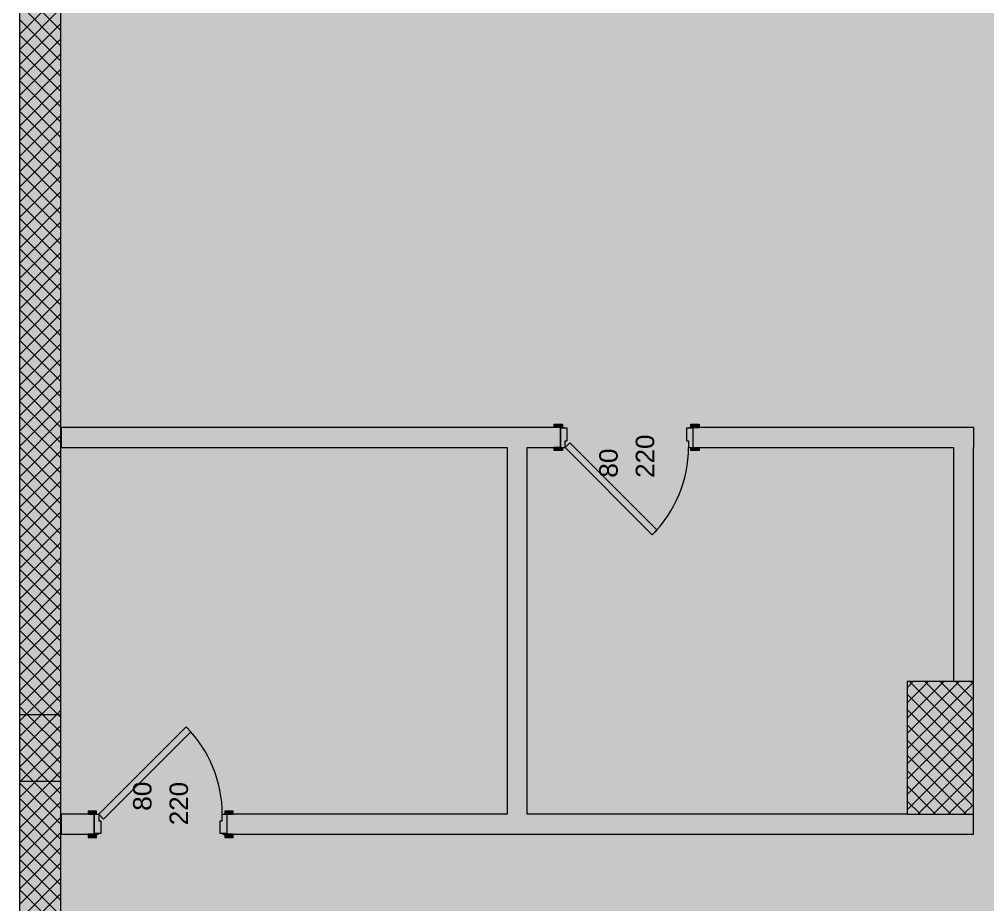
# Model space of a CAD drawing. Header units: metres. Extents: x 312 to 313.4, y 204 to 204.42.
# Drawn here: x 312.9091 to 312.9706, y 204.2333 to 204.2895 of the extents above; entities that cross this region are included whole.
import ezdxf

# ---------------------------------------------------------------- set-up
doc = ezdxf.new("R2010")
doc.units = ezdxf.units.M
for name, color, linetype, true_color in [('PDF_2D Drafting - General', 7, 'Continuous', 0x999999), ('PDF_A - Muret', 7, 'Continuous', 0xaaaaaa), ('PDF_A - Shtyllat', 7, 'Continuous', 0x999999), ('PDF_A - Shtyllat bodrum', 7, 'Continuous', 0x999999)]:
    doc.layers.add(name, color=color, linetype=linetype, true_color=true_color)
doc.styles.add('PDF Arial', font='arial.ttf')

# ---------------------------------------------------------------- blocks, each defined once
blk = doc.blocks.new('bodrumi')
at = {"layer": 'PDF_2D Drafting - General', "true_color": 0xffffff, "transparency": 33554559}
blk.add_hatch(color=7, dxfattribs=at).paths.add_polyline_path([(0.003156999376074054, 0.2495060882568509), (0.003156999376074054, -0.04369808637829919), (-0.318948307376445, -0.04369808637829919), (-0.318948307376445, 0.2145893349541552), (-0.3188001144409327, 0.2167478379991508), (-0.3183581086900631, 0.2188659472995482), (-0.3176308059692587, 0.2209036351521831), (-0.3166315021938999, 0.2228228547838), (-0.3153795006646192, 0.2245874542236379), (-0.3138974959479697, 0.226164252895785), (-0.3122145022074392, 0.2275236445109101), (-0.3103614930046774, 0.2286402430216583), (-0.3083724994235695, 0.2294930548773948), (-0.3062864941067005, 0.2300659527248854), (-0.3041414807637466, 0.2303481706407524)])
at = {"layer": 'PDF_A - Muret', "true_color": 0xffffff, "transparency": 33554559}
for points in [[(-0.2846274586995605, 0.148880253601078), (-0.2842064464992973, 0.148880253601078), (-0.2842064464992973, 0.1480912190755248), (-0.2843324616326299, 0.1480912190755248), (-0.2843324616326299, 0.1476702284071223), (-0.2846274586995605, 0.1476702284071223)], [(-0.276627440982395, 0.148880253601078), (-0.2762064395481048, 0.148880253601078), (-0.2762064395481048, 0.1476702284071223), (-0.2765004461500666, 0.1476702284071223), (-0.2765004461500666, 0.1480912190755248), (-0.276627440982395, 0.1480912190755248)], [(-0.3142005028618655, 0.1231962054782514), (-0.3142005028618655, 0.1244071780734828), (-0.3139064962599036, 0.1244071780734828), (-0.3139064962599036, 0.1239862089369126), (-0.3137795014275753, 0.1239862089369126), (-0.3137795014275753, 0.1231962054782514)], [(-0.306200495910673, 0.1231962054782514), (-0.306200495910673, 0.1239862089369126), (-0.3060744915432565, 0.1239862089369126), (-0.3060744915432565, 0.1244071780734828), (-0.3057794837104097, 0.1244071780734828), (-0.3057794837104097, 0.1231962054782514)]]:
    blk.add_hatch(color=7, dxfattribs=at).paths.add_polyline_path(points)
at = {"layer": 'PDF_2D Drafting - General', "color": 8, "lineweight": 9, "true_color": 0x7f7f7f}
blk.add_lwpolyline([(-0.318948307376445, 0.2145893349541552), (-0.318948307376445, -0.04369808637829919)], dxfattribs=at)
at = {"layer": 'PDF_A - Muret', "color": 8, "lineweight": 18, "true_color": 0x7f7f7f}
for points in [[(-0.318948307376445, 0.1773542692396575), (-0.318948307376445, 0.1307232008192329)], [(-0.3163165020412748, 0.1307232008192329), (-0.3163165020412748, 0.1773542692396575)], [(-0.2846274586995605, 0.1489332219441906), (-0.316306500498456, 0.1489332219441906)], [(-0.316306500498456, 0.1489332219441906), (-0.316306500498456, 0.1476702284071223)], [(-0.2846274586995605, 0.1489332219441906), (-0.2850164638095407, 0.1489332219441906)], [(-0.2846274586995605, 0.1489332219441906), (-0.2850164638095407, 0.1489332219441906)], [(-0.2846274586995605, 0.1489332219441906), (-0.2850164638095407, 0.1489332219441906)], [(-0.2846274586995605, 0.148880253601078), (-0.2846274586995605, 0.1489332219441906)], [(-0.2846274586995605, 0.148880253601078), (-0.2846274586995605, 0.1489332219441906)], [(-0.2846274586995605, 0.148880253601078), (-0.2846274586995605, 0.1489332219441906)], [(-0.2846274586995605, 0.1476702284071223), (-0.2846274586995605, 0.148880253601078)], [(-0.2846274586995605, 0.1476702284071223), (-0.2846274586995605, 0.148880253601078)], [(-0.2846274586995605, 0.1476702284071223), (-0.2846274586995605, 0.148880253601078)], [(-0.2762064395481048, 0.1489332219441906), (-0.2758164332071829, 0.1489332219441906)], [(-0.2762064395481048, 0.148880253601078), (-0.2762064395481048, 0.1489332219441906)], [(-0.2584214032490877, 0.1489332219441906), (-0.2762064395481048, 0.1489332219441906)], [(-0.2762064395481048, 0.148880253601078), (-0.2762064395481048, 0.1489332219441906)], [(-0.2762064395481048, 0.148880253601078), (-0.2762064395481048, 0.1489332219441906)], [(-0.2762064395481048, 0.1489332219441906), (-0.2758164332071829, 0.1489332219441906)], [(-0.2762064395481048, 0.1489332219441906), (-0.2758164332071829, 0.1489332219441906)], [(-0.2762064395481048, 0.1476702284071223), (-0.2762064395481048, 0.148880253601078)], [(-0.2762064395481048, 0.1476702284071223), (-0.2762064395481048, 0.148880253601078)], [(-0.2762064395481048, 0.1476702284071223), (-0.2762064395481048, 0.148880253601078)], [(-0.2584214032490877, 0.1489332219441906), (-0.2584214032490877, 0.1476702284071223)], [(-0.316306500498456, 0.1476702284071223), (-0.2879954594082506, 0.1476702284071223)], [(-0.2879954594082506, 0.1476702284071223), (-0.2879954594082506, 0.1244071780734828)], [(-0.2867324658711823, 0.1476702284071223), (-0.2846274586995605, 0.1476702284071223)], [(-0.2867324658711823, 0.1244071780734828), (-0.2867324658711823, 0.1476702284071223)], [(-0.2846274586995605, 0.1476702284071223), (-0.2850164638095407, 0.1476702284071223)], [(-0.2846274586995605, 0.1476702284071223), (-0.2850164638095407, 0.1476702284071223)], [(-0.2846274586995605, 0.1476702284071223), (-0.2850164638095407, 0.1476702284071223)], [(-0.2762064395481048, 0.1476702284071223), (-0.2758164332071829, 0.1476702284071223)], [(-0.2762064395481048, 0.1476702284071223), (-0.2596854195488731, 0.1476702284071223)], [(-0.2762064395481048, 0.1476702284071223), (-0.2758164332071829, 0.1476702284071223)], [(-0.2762064395481048, 0.1476702284071223), (-0.2758164332071829, 0.1476702284071223)], [(-0.2596854195488731, 0.1476702284071223), (-0.2596854195488731, 0.1328281972249385)], [(-0.2584214032490877, 0.1328281972249385), (-0.2584214032490877, 0.1476702284071223)], [(-0.318948307376445, 0.1265122175428814), (-0.318948307376445, 0.07735410698785472)], [(-0.3163165020412748, 0.07735410698785472), (-0.3163165020412748, 0.1265122175428814)], [(-0.3142005028618655, 0.1244071780734828), (-0.316306500498456, 0.1244071780734828)], [(-0.316306500498456, 0.1244071780734828), (-0.316306500498456, 0.1231441845364145)], [(-0.3142005028618655, 0.1244071780734828), (-0.3145904984368144, 0.1244071780734828)], [(-0.3142005028618655, 0.1244071780734828), (-0.3145904984368144, 0.1244071780734828)], [(-0.3142005028618655, 0.1244071780734828), (-0.3145904984368144, 0.1244071780734828)], [(-0.3142005028618655, 0.1244071780734828), (-0.3142005028618655, 0.1231962054782514)], [(-0.3142005028618655, 0.1244071780734828), (-0.3142005028618655, 0.1231962054782514)], [(-0.3142005028618655, 0.1244071780734828), (-0.3142005028618655, 0.1231962054782514)], [(-0.3057794837104097, 0.1244071780734828), (-0.3053904893663457, 0.1244071780734828)], [(-0.3057794837104097, 0.1244071780734828), (-0.3057794837104097, 0.1231962054782514)], [(-0.2879954594082506, 0.1244071780734828), (-0.3057794837104097, 0.1244071780734828)], [(-0.3057794837104097, 0.1244071780734828), (-0.3057794837104097, 0.1231962054782514)], [(-0.3057794837104097, 0.1244071780734828), (-0.3057794837104097, 0.1231962054782514)], [(-0.3057794837104097, 0.1244071780734828), (-0.3053904893663457, 0.1244071780734828)], [(-0.3057794837104097, 0.1244071780734828), (-0.3053904893663457, 0.1244071780734828)], [(-0.2626324295891891, 0.1244071780734828), (-0.2867324658711823, 0.1244071780734828)], [(-0.2584214032490877, 0.1231441845364145), (-0.2584214032490877, 0.1244071780734828)], [(-0.316306500498456, 0.1231441845364145), (-0.3142005028618655, 0.1231441845364145)], [(-0.3142005028618655, 0.1231441845364145), (-0.3145904984368144, 0.1231441845364145)], [(-0.3142005028618655, 0.1231441845364145), (-0.3145904984368144, 0.1231441845364145)], [(-0.3142005028618655, 0.1231441845364145), (-0.3145904984368144, 0.1231441845364145)], [(-0.3142005028618655, 0.1231962054782514), (-0.3142005028618655, 0.1231441845364145)], [(-0.3142005028618655, 0.1231962054782514), (-0.3142005028618655, 0.1231441845364145)], [(-0.3142005028618655, 0.1231962054782514), (-0.3142005028618655, 0.1231441845364145)], [(-0.3057794837104097, 0.1231962054782514), (-0.3057794837104097, 0.1231441845364145)], [(-0.3057794837104097, 0.1231962054782514), (-0.3057794837104097, 0.1231441845364145)], [(-0.3057794837104097, 0.1231962054782514), (-0.3057794837104097, 0.1231441845364145)], [(-0.3057794837104097, 0.1231441845364145), (-0.3053904893663457, 0.1231441845364145)], [(-0.3057794837104097, 0.1231441845364145), (-0.2584214032490877, 0.1231441845364145)], [(-0.3057794837104097, 0.1231441845364145), (-0.3053904893663457, 0.1231441845364145)], [(-0.3057794837104097, 0.1231441845364145), (-0.3053904893663457, 0.1231441845364145)]]:
    blk.add_lwpolyline(points, dxfattribs=at)
at = {"layer": 'PDF_A - Muret', "lineweight": 9}
for points in [[(-0.3163165020412748, 0.1740952519734833), (-0.318948307376445, 0.1767262713962339)], [(-0.318948307376445, 0.1738502626207321), (-0.3163165020412748, 0.1764822940402553)], [(-0.3163165020412748, 0.1731272662692618), (-0.318948307376445, 0.1757592761569526)], [(-0.318948307376445, 0.1728822769165106), (-0.3163165020412748, 0.1755142868042014)], [(-0.3163165020412748, 0.1721592805650687), (-0.318948307376445, 0.1747912473890665)], [(-0.318948307376445, 0.171915260145397), (-0.3163165020412748, 0.1745462795681476)], [(-0.3163165020412748, 0.1711922853258159), (-0.318948307376445, 0.173823261684845)], [(-0.318948307376445, 0.1709472529093432), (-0.3163165020412748, 0.1735792627970625)], [(-0.3163165020412748, 0.1702242565579013), (-0.318948307376445, 0.1728562664455922)], [(-0.318948307376445, 0.1699802792019511), (-0.3163165020412748, 0.172611277092841)], [(-0.3163165020412748, 0.1692572613186485), (-0.318948307376445, 0.1718882807413706)], [(-0.318948307376445, 0.1690122719658973), (-0.3163165020412748, 0.1716432483249264)], [(-0.3163165020412748, 0.1682892540825947), (-0.318948307376445, 0.1709212639702855)], [(-0.318948307376445, 0.1680442862616758), (-0.3163165020412748, 0.1706762530856736)], [(-0.3163165020412748, 0.1673212468465408), (-0.318948307376445, 0.1699532567342317)], [(-0.318948307376445, 0.1670772479587299), (-0.3163165020412748, 0.1697082673814805)], [(-0.3163165020412748, 0.1663542516072596), (-0.318948307376445, 0.1689852710300102)], [(-0.318948307376445, 0.1661092622545084), (-0.3163165020412748, 0.1687412721421993)], [(-0.3163165020412748, 0.1653862659030665), (-0.318948307376445, 0.1680182757907573)], [(-0.318948307376445, 0.1651412550184546), (-0.3163165020412748, 0.1677732649061454)], [(-0.3163165020412748, 0.1644182586670127), (-0.318948307376445, 0.1670502685547035)], [(-0.318948307376445, 0.1641742597792017), (-0.3163165020412748, 0.1668052361382593)], [(-0.3163165020412748, 0.1634512418958991), (-0.318948307376445, 0.1660822613186497)], [(-0.318948307376445, 0.1632062525431479), (-0.3163165020412748, 0.1658382624308388)], [(-0.3163165020412748, 0.1624832561916776), (-0.318948307376445, 0.1651152660793969)], [(-0.318948307376445, 0.1622392573038951), (-0.3163165020412748, 0.1648702551947849)], [(-0.3163165020412748, 0.1615162609524248), (-0.318948307376445, 0.1641472373114823)], [(-0.318948307376445, 0.1612712500678413), (-0.3163165020412748, 0.1639032384236714)], [(-0.3163165020412748, 0.1605482537163709), (-0.318948307376445, 0.1631802636040618)], [(-0.318948307376445, 0.160303242831759), (-0.3163165020412748, 0.1629352527194783)], [(-0.3163165020412748, 0.1595802464803171), (-0.318948307376445, 0.162212256368008)], [(-0.318948307376445, 0.1593362475925062), (-0.3163165020412748, 0.1619672670152568)], [(-0.3163165020412748, 0.1586132512410643), (-0.318948307376445, 0.1612442706638149)], [(-0.318948307376445, 0.1583682618883131), (-0.3163165020412748, 0.1610002502441432)], [(-0.3163165020412748, 0.1576452440050105), (-0.318948307376445, 0.1602772323608406)], [(-0.318948307376445, 0.1574002331203985), (-0.3163165020412748, 0.1600322645399501)], [(-0.3163165020412748, 0.1566782272338969), (-0.318948307376445, 0.1593092466566475)], [(-0.318948307376445, 0.1564332378811457), (-0.3163165020412748, 0.1590642573038963)], [(-0.3163165020412748, 0.1557102415296754), (-0.318948307376445, 0.1583412394205936)], [(-0.318948307376445, 0.1554652521769242), (-0.3163165020412748, 0.1580972405327827)], [(-0.3163165020412748, 0.1547422558254823), (-0.318948307376445, 0.1573742441813124)], [(-0.318948307376445, 0.1544982569376714), (-0.3163165020412748, 0.1571292332967289)], [(-0.3163165020412748, 0.1537752390543687), (-0.318948307376445, 0.1564062369452586)], [(-0.318948307376445, 0.1535302712334499), (-0.3163165020412748, 0.1561622380574761)], [(-0.3163165020412748, 0.1528072318183149), (-0.318948307376445, 0.1554392417060058)], [(-0.318948307376445, 0.1525622424655637), (-0.3163165020412748, 0.1551942523532546)], [(-0.3163165020412748, 0.1518392461140934), (-0.318948307376445, 0.1544712344699519)], [(-0.318948307376445, 0.1515952256944502), (-0.3163165020412748, 0.1542262451172007)], [(-0.3163165020412748, 0.1508722293430083), (-0.318948307376445, 0.1535032272338981)], [(-0.318948307376445, 0.1506272184583963), (-0.3163165020412748, 0.1532592498779479)], [(-0.3163165020412748, 0.1499042221069544), (-0.318948307376445, 0.1525362535264776)], [(-0.318948307376445, 0.1496602447509758), (-0.3163165020412748, 0.1522912426418941)], [(-0.3163165020412748, 0.1489372268676732), (-0.318948307376445, 0.1515682462904238)], [(-0.318948307376445, 0.148692237514922), (-0.3163165020412748, 0.1513232138739795)], [(-0.3163165020412748, 0.1479692411634801), (-0.318948307376445, 0.1506012079874779)], [(-0.318948307376445, 0.1477242302788682), (-0.3163165020412748, 0.1503562186347267)], [(-0.3163165020412748, 0.1470012123955655), (-0.318948307376445, 0.1496332222832564)], [(-0.318948307376445, 0.146757213507783), (-0.3163165020412748, 0.1493882329305052)], [(-0.3163165020412748, 0.1460342386881734), (-0.318948307376445, 0.1486652365790633)], [(-0.318948307376445, 0.1457892278035615), (-0.3163165020412748, 0.1484212376912524)], [(-0.3163165020412748, 0.1450662314520912), (-0.318948307376445, 0.1476982413398105)], [(-0.318948307376445, 0.1448211990356469), (-0.3163165020412748, 0.1474532089233378)], [(-0.3163165020412748, 0.1440982242160374), (-0.318948307376445, 0.1467302556355889)], [(-0.318948307376445, 0.1438542037963941), (-0.3163165020412748, 0.1464852232191447)], [(-0.3163165020412748, 0.1431312289767845), (-0.318948307376445, 0.1457622268676744)], [(-0.318948307376445, 0.142886218092201), (-0.3163165020412748, 0.1455182279798919)], [(-0.3163165020412748, 0.1421632217407307), (-0.318948307376445, 0.1447952100965892)], [(-0.318948307376445, 0.1419192228529198), (-0.3163165020412748, 0.1445502422756704)], [(-0.3163165020412748, 0.1411962265014779), (-0.318948307376445, 0.1438272028605354)], [(-0.318948307376445, 0.140951215616866), (-0.3163165020412748, 0.1435832255045568)], [(-0.3163165020412748, 0.1402282192654241), (-0.318948307376445, 0.1428602291531149)], [(-0.318948307376445, 0.1399832083808121), (-0.3163165020412748, 0.142615218268503)], [(-0.3163165020412748, 0.1392602335612025), (-0.318948307376445, 0.1418922219170611)], [(-0.318948307376445, 0.1390162131415593), (-0.3163165020412748, 0.1416472110324491)], [(-0.3163165020412748, 0.1382932167901174), (-0.318948307376445, 0.1409242146810072)], [(-0.318948307376445, 0.1380482274373378), (-0.3163165020412748, 0.1406802373250571)], [(-0.3163165020412748, 0.1373251880222028), (-0.318948307376445, 0.1399571979098937)], [(-0.318948307376445, 0.137080220201284), (-0.3163165020412748, 0.1397122300889748)], [(-0.3163165020412748, 0.13635819278295), (-0.318948307376445, 0.1389892122056722)], [(-0.318948307376445, 0.1361132034301988), (-0.3163165020412748, 0.138744222852921)], [(-0.3163165020412748, 0.1353902070787285), (-0.318948307376445, 0.1380212265014791)], [(-0.318948307376445, 0.1351452177259773), (-0.3163165020412748, 0.1377772276136682)], [(-0.3163165020412748, 0.1344222213745354), (-0.318948307376445, 0.1370542312622263)], [(-0.318948307376445, 0.1341782224867245), (-0.3163165020412748, 0.136809198845782)], [(-0.3163165020412748, 0.1334551830715611), (-0.318948307376445, 0.1360862024943117)], [(-0.318948307376445, 0.1332102152506707), (-0.3163165020412748, 0.1358422036065008)], [(-0.3163165020412748, 0.132487197367368), (-0.318948307376445, 0.1351192072550589)], [(-0.318948307376445, 0.1322422080146168), (-0.3163165020412748, 0.1348742179023077)], [(-0.3163165020412748, 0.1315192116631465), (-0.318948307376445, 0.134151200019005)], [(-0.318948307376445, 0.1312752127753356), (-0.3163165020412748, 0.1339061891343931)], [(-0.3164874972025586, 0.1307232008192329), (-0.318948307376445, 0.1331832143147835)], [(-0.3185328073289497, 0.1307232008192329), (-0.3163165020412748, 0.1329391938951403)], [(-0.3174551168654034, 0.1307232008192329), (-0.318948307376445, 0.1322162190755307)], [(-0.3175652091979941, 0.1307232008192329), (-0.3163165020412748, 0.1319712081909188)], [(-0.3184228011237451, 0.1307232008192329), (-0.318948307376445, 0.1312482118394769)], [(-0.3165975034078201, 0.1307232008192329), (-0.3163165020412748, 0.131003200954865)], [(-0.318948307376445, 0.1245011861165608), (-0.3169375020345342, 0.1265122175428814)], [(-0.318948307376445, 0.1254691933526146), (-0.3179053047180105, 0.1265122175428814)], [(-0.318948307376445, 0.1264372005886685), (-0.3188729028490229, 0.1265122175428814)], [(-0.3163165020412748, 0.1237781897650905), (-0.318948307376445, 0.1264101996527813)], [(-0.318948307376445, 0.1235342124091403), (-0.3163165020412748, 0.1261651887681978)], [(-0.3163165020412748, 0.1247461970011443), (-0.3180827056037288, 0.1265122175428814)], [(-0.3163165020412748, 0.1257142042371981), (-0.3171151074727732, 0.1265122175428814)], [(-0.3163165020412748, 0.1228111945258377), (-0.318948307376445, 0.1254421924167275)], [(-0.318948307376445, 0.1225662051730865), (-0.3163165020412748, 0.1251981935289166)], [(-0.3163165020412748, 0.1218431872897838), (-0.318948307376445, 0.1244751971774747)], [(-0.318948307376445, 0.1215991884019729), (-0.3163165020412748, 0.1242302078247235)], [(-0.3163165020412748, 0.120876192050531), (-0.318948307376445, 0.1235071899414208)], [(-0.318948307376445, 0.1206311811659191), (-0.3163165020412748, 0.1232622005886697)], [(-0.3163165020412748, 0.1199081848144772), (-0.318948307376445, 0.122540194702168)], [(-0.318948307376445, 0.1196631954616976), (-0.3163165020412748, 0.1222951838175561)], [(-0.3163165020412748, 0.1189401991102557), (-0.318948307376445, 0.1215722089979465)], [(-0.318948307376445, 0.1186961786906124), (-0.3163165020412748, 0.1213271765815023)], [(-0.3163165020412748, 0.1179731823391421), (-0.318948307376445, 0.1206041802300319)], [(-0.318948307376445, 0.1177281929863909), (-0.3163165020412748, 0.1203602028740818)], [(-0.3163165020412748, 0.1170051751030883), (-0.318948307376445, 0.1196371849907791)], [(-0.318948307376445, 0.1167602072821694), (-0.3163165020412748, 0.1193921956380279)]]:
    blk.add_lwpolyline(points, dxfattribs=at)
at = {"layer": 'PDF_A - Muret', "color": 8, "lineweight": 13, "true_color": 0x7f7f7f}
for points in [[(-0.2850164638095407, 0.1489332219441906), (-0.2850164638095407, 0.1491332312689906)], [(-0.2850164638095407, 0.1491332312689906), (-0.2844904623243565, 0.1491332312689906)], [(-0.2844904623243565, 0.1489332219441906), (-0.2850164638095407, 0.1489332219441906)], [(-0.2846274586995605, 0.148880253601078), (-0.2846274586995605, 0.1489332219441906)], [(-0.2846274586995605, 0.1489332219441906), (-0.28436445795694, 0.1489332219441906)], [(-0.28436445795694, 0.148880253601078), (-0.2846274586995605, 0.148880253601078)], [(-0.2846274586995605, 0.148880253601078), (-0.2846274586995605, 0.1476702284071223)], [(-0.2842064464992973, 0.148880253601078), (-0.2846274586995605, 0.148880253601078)], [(-0.2844904623243565, 0.1491332312689906), (-0.2844904623243565, 0.1489332219441906)], [(-0.28436445795694, 0.1489332219441906), (-0.28436445795694, 0.148880253601078)], [(-0.2842064464992973, 0.1480912190755248), (-0.2842064464992973, 0.148880253601078)], [(-0.276627440982395, 0.148880253601078), (-0.276627440982395, 0.1480912190755248)], [(-0.2762064395481048, 0.148880253601078), (-0.276627440982395, 0.148880253601078)], [(-0.2764694402906684, 0.148880253601078), (-0.2764694402906684, 0.1489332219441906)], [(-0.2764694402906684, 0.1489332219441906), (-0.2762064395481048, 0.1489332219441906)], [(-0.2762064395481048, 0.148880253601078), (-0.2764694402906684, 0.148880253601078)], [(-0.2763434359232519, 0.1491332312689906), (-0.2758164332071829, 0.1491332312689906)], [(-0.2763434359232519, 0.1489332219441906), (-0.2763434359232519, 0.1491332312689906)], [(-0.2758164332071829, 0.1489332219441906), (-0.2763434359232519, 0.1489332219441906)], [(-0.2762064395481048, 0.1489332219441906), (-0.2762064395481048, 0.148880253601078)], [(-0.2762064395481048, 0.1476702284071223), (-0.2762064395481048, 0.148880253601078)], [(-0.2758164332071829, 0.1491332312689906), (-0.2758164332071829, 0.1489332219441906)], [(-0.2843324616326299, 0.1476702284071223), (-0.2843324616326299, 0.1480912190755248)], [(-0.2843324616326299, 0.1480912190755248), (-0.2842064464992973, 0.1480912190755248)], [(-0.276627440982395, 0.1480912190755248), (-0.2765004461500666, 0.1480912190755248)], [(-0.2765004461500666, 0.1480912190755248), (-0.2765004461500666, 0.1476702284071223)], [(-0.2850164638095407, 0.1474702406141546), (-0.2850164638095407, 0.1476702284071223)], [(-0.2850164638095407, 0.1476702284071223), (-0.2844904623243565, 0.1476702284071223)], [(-0.2844904623243565, 0.1474702406141546), (-0.2850164638095407, 0.1474702406141546)], [(-0.2846274586995605, 0.1476702284071223), (-0.2843324616326299, 0.1476702284071223)], [(-0.2844904623243565, 0.1476702284071223), (-0.2844904623243565, 0.1474702406141546)], [(-0.2843324616326299, 0.1476702284071223), (-0.2840344716390177, 0.1479682506985114)], [(-0.278794438340924, 0.1421322158813609), (-0.2843324616326299, 0.1476702284071223)], [(-0.2840344716390177, 0.1479682506985114), (-0.2784974388122805, 0.14243023817275)], [(-0.2765004461500666, 0.1476702284071223), (-0.2762064395481048, 0.1476702284071223)], [(-0.2763434359232519, 0.1476702284071223), (-0.2758164332071829, 0.1476702284071223)], [(-0.2763434359232519, 0.1474702406141546), (-0.2763434359232519, 0.1476702284071223)], [(-0.2758164332071829, 0.1474702406141546), (-0.2763434359232519, 0.1474702406141546)], [(-0.2758164332071829, 0.1476702284071223), (-0.2758164332071829, 0.1474702406141546)], [(-0.2784974388122805, 0.14243023817275), (-0.278794438340924, 0.1421322158813609)], [(-0.3083684945000869, 0.1299451905992441), (-0.3139064962599036, 0.1244071780734828)], [(-0.3136084955003753, 0.1241091988457583), (-0.3080704937405017, 0.1296471898396874)], [(-0.3080704937405017, 0.1296471898396874), (-0.3083684945000869, 0.1299451905992441)], [(-0.3140644969516302, 0.1246071873982828), (-0.3145904984368144, 0.1246071873982828)], [(-0.3145904984368144, 0.1246071873982828), (-0.3145904984368144, 0.1244071780734828)], [(-0.3145904984368144, 0.1244071780734828), (-0.3140644969516302, 0.1244071780734828)], [(-0.3142005028618655, 0.1231962054782514), (-0.3142005028618655, 0.1244071780734828)], [(-0.3142005028618655, 0.1244071780734828), (-0.3139064962599036, 0.1244071780734828)], [(-0.3140644969516302, 0.1244071780734828), (-0.3140644969516302, 0.1246071873982828)], [(-0.3139064962599036, 0.1244071780734828), (-0.3139064962599036, 0.1239862089369126)], [(-0.3139064962599036, 0.1244071780734828), (-0.3136084955003753, 0.1241091988457583)], [(-0.3060744915432565, 0.1239862089369126), (-0.3060744915432565, 0.1244071780734828)], [(-0.3060744915432565, 0.1244071780734828), (-0.3057794837104097, 0.1244071780734828)], [(-0.3053904893663457, 0.1246071873982828), (-0.3059164908515299, 0.1246071873982828)], [(-0.3059164908515299, 0.1246071873982828), (-0.3059164908515299, 0.1244071780734828)], [(-0.3059164908515299, 0.1244071780734828), (-0.3053904893663457, 0.1244071780734828)], [(-0.3057794837104097, 0.1244071780734828), (-0.3057794837104097, 0.1231962054782514)], [(-0.3053904893663457, 0.1244071780734828), (-0.3053904893663457, 0.1246071873982828)], [(-0.3139064962599036, 0.1239862089369126), (-0.3137795014275753, 0.1239862089369126)], [(-0.3137795014275753, 0.1239862089369126), (-0.3137795014275753, 0.1231962054782514)], [(-0.306200495910673, 0.1231962054782514), (-0.306200495910673, 0.1239862089369126)], [(-0.306200495910673, 0.1239862089369126), (-0.3060744915432565, 0.1239862089369126)], [(-0.3140644969516302, 0.1231441845364145), (-0.3145904984368144, 0.1231441845364145)], [(-0.3145904984368144, 0.1231441845364145), (-0.3145904984368144, 0.1229441967434468)], [(-0.3145904984368144, 0.1229441967434468), (-0.3140644969516302, 0.1229441967434468)], [(-0.3142005028618655, 0.1231962054782514), (-0.3142005028618655, 0.1231441845364145)], [(-0.3139375021193018, 0.1231962054782514), (-0.3142005028618655, 0.1231962054782514)], [(-0.3137795014275753, 0.1231962054782514), (-0.3142005028618655, 0.1231962054782514)], [(-0.3142005028618655, 0.1231441845364145), (-0.3139375021193018, 0.1231441845364145)], [(-0.3140644969516302, 0.1229441967434468), (-0.3140644969516302, 0.1231441845364145)], [(-0.3139375021193018, 0.1231441845364145), (-0.3139375021193018, 0.1231962054782514)], [(-0.3057794837104097, 0.1231962054782514), (-0.306200495910673, 0.1231962054782514)], [(-0.3060434856838583, 0.1231962054782514), (-0.3060434856838583, 0.1231441845364145)], [(-0.3057794837104097, 0.1231962054782514), (-0.3060434856838583, 0.1231962054782514)], [(-0.3060434856838583, 0.1231441845364145), (-0.3057794837104097, 0.1231441845364145)], [(-0.3053904893663457, 0.1231441845364145), (-0.3059164908515299, 0.1231441845364145)], [(-0.3059164908515299, 0.1231441845364145), (-0.3059164908515299, 0.1229441967434468)], [(-0.3059164908515299, 0.1229441967434468), (-0.3053904893663457, 0.1229441967434468)], [(-0.3057794837104097, 0.1231441845364145), (-0.3057794837104097, 0.1231962054782514)], [(-0.3053904893663457, 0.1229441967434468), (-0.3053904893663457, 0.1231441845364145)]]:
    blk.add_lwpolyline(points, dxfattribs=at)
for centre, radius, start, end in [((-0.2843360989061807, 0.147672069435373), 0.007835749612741678, 315.0093429577047, 359.9865380523843), ((-0.3139059958175494, 0.124407262508754), 0.007831515071561428, 359.9993822664548, 45.00220779650569)]:
    blk.add_arc(centre, radius, start, end, dxfattribs=at)
at = {"layer": 'PDF_A - Muret', "color": 254, "true_color": 0xcccccc, "transparency": 33554559}
for points in [[(-0.318948307376445, 0.1307232008192329), (-0.318948307376445, 0.1773542692396575), (-0.3163165020412748, 0.1307232008192329), (-0.3163165020412748, 0.1773542692396575)], [(-0.316306500498456, 0.1489332219441906), (-0.2846274586995605, 0.1489332219441906), (-0.316306500498456, 0.1476702284071223), (-0.2846274586995605, 0.1476702284071223)], [(-0.2762064395481048, 0.1489332219441906), (-0.2596854195488731, 0.1489332219441906), (-0.2762064395481048, 0.1476702284071223), (-0.2596854195488731, 0.1476702284071223)], [(-0.2596854195488731, 0.1476702284071223), (-0.2584214032490877, 0.1489332219441906), (-0.2584214032490877, 0.1476702284071223)], [(-0.2596854195488731, 0.1476702284071223), (-0.2596854195488731, 0.1489332219441906), (-0.2584214032490877, 0.1489332219441906)], [(-0.2867324658711823, 0.1244071780734828), (-0.2879954594082506, 0.1244071780734828), (-0.2867324658711823, 0.1476702284071223), (-0.2879954594082506, 0.1476702284071223)], [(-0.2596854195488731, 0.1476702284071223), (-0.2584214032490877, 0.1476702284071223), (-0.2596854195488731, 0.1328281972249385), (-0.2584214032490877, 0.1328281972249385)], [(-0.3163165020412748, 0.1265122175428814), (-0.3163165020412748, 0.07735410698785472), (-0.318948307376445, 0.1265122175428814), (-0.318948307376445, 0.07735410698785472)], [(-0.316306500498456, 0.1231441845364145), (-0.316306500498456, 0.1244071780734828), (-0.3142005028618655, 0.1231441845364145), (-0.3142005028618655, 0.1244071780734828)], [(-0.2584214032490877, 0.1244071780734828), (-0.2584214032490877, 0.1231441845364145), (-0.3057794837104097, 0.1244071780734828), (-0.3057794837104097, 0.1231441845364145)]]:
    blk.add_solid(points, dxfattribs=at)
at = {"layer": 'PDF_A - Muret', "color": 7, "true_color": 0xffffff, "transparency": 33554559}
for points in [[(-0.2844904623243565, 0.1489332219441906), (-0.2850164638095407, 0.1489332219441906), (-0.2844904623243565, 0.1491332312689906), (-0.2850164638095407, 0.1491332312689906)], [(-0.2846274586995605, 0.148880253601078), (-0.2846274586995605, 0.1489332219441906), (-0.28436445795694, 0.148880253601078), (-0.28436445795694, 0.1489332219441906)], [(-0.2764694402906684, 0.148880253601078), (-0.2764694402906684, 0.1489332219441906), (-0.2762064395481048, 0.148880253601078), (-0.2762064395481048, 0.1489332219441906)], [(-0.2763434359232519, 0.1491332312689906), (-0.2758164332071829, 0.1491332312689906), (-0.2763434359232519, 0.1489332219441906), (-0.2758164332071829, 0.1489332219441906)], [(-0.2844904623243565, 0.1474702406141546), (-0.2850164638095407, 0.1474702406141546), (-0.2844904623243565, 0.1476702284071223), (-0.2850164638095407, 0.1476702284071223)], [(-0.278794438340924, 0.1421322158813609), (-0.2843324616326299, 0.1476702284071223), (-0.2784974388122805, 0.14243023817275), (-0.2840344716390177, 0.1479682506985114)], [(-0.2763434359232519, 0.1476702284071223), (-0.2758164332071829, 0.1476702284071223), (-0.2763434359232519, 0.1474702406141546), (-0.2758164332071829, 0.1474702406141546)], [(-0.3083684945000869, 0.1299451905992441), (-0.3080704937405017, 0.1296471898396874), (-0.3139064962599036, 0.1244071780734828), (-0.3136084955003753, 0.1241091988457583)], [(-0.3140644969516302, 0.1246071873982828), (-0.3140644969516302, 0.1244071780734828), (-0.3145904984368144, 0.1246071873982828), (-0.3145904984368144, 0.1244071780734828)], [(-0.3059164908515299, 0.1244071780734828), (-0.3059164908515299, 0.1246071873982828), (-0.3053904893663457, 0.1244071780734828), (-0.3053904893663457, 0.1246071873982828)], [(-0.3140644969516302, 0.1231441845364145), (-0.3140644969516302, 0.1229441967434468), (-0.3145904984368144, 0.1231441845364145), (-0.3145904984368144, 0.1229441967434468)], [(-0.3142005028618655, 0.1231962054782514), (-0.3139375021193018, 0.1231962054782514), (-0.3142005028618655, 0.1231441845364145), (-0.3139375021193018, 0.1231441845364145)], [(-0.3060434856838583, 0.1231962054782514), (-0.3057794837104097, 0.1231962054782514), (-0.3060434856838583, 0.1231441845364145), (-0.3057794837104097, 0.1231441845364145)], [(-0.3059164908515299, 0.1229441967434468), (-0.3059164908515299, 0.1231441845364145), (-0.3053904893663457, 0.1229441967434468), (-0.3053904893663457, 0.1231441845364145)]]:
    blk.add_solid(points, dxfattribs=at)
at = {"layer": 'PDF_A - Shtyllat', "lineweight": 5}
for points in [[(-0.2626324295891891, 0.129533200242804), (-0.2593384123060787, 0.1328281972249385)], [(-0.2626324295891891, 0.1305011859469971), (-0.2603053967794153, 0.1328281972249385)], [(-0.2626324295891891, 0.1314692147149117), (-0.2612734147813853, 0.1328281972249385)], [(-0.2626324295891891, 0.1324362099541645), (-0.2622404315524705, 0.1328281972249385)], [(-0.2626324295891891, 0.1285662050035512), (-0.2584214032490877, 0.1327761978149624)], [(-0.2584214032490877, 0.1287791980319639), (-0.2624704239739231, 0.1328281972249385)], [(-0.2584214032490877, 0.1297472052680178), (-0.2615034072028379, 0.1328281972249385)], [(-0.2584214032490877, 0.1307142220391313), (-0.2605354214986164, 0.1328281972249385)], [(-0.2584214032490877, 0.1316822077433244), (-0.2595674142625626, 0.1328281972249385)], [(-0.2584214032490877, 0.1326492029826056), (-0.2586004082573936, 0.1328281972249385)], [(-0.2584214032490877, 0.1278111907959101), (-0.2626324295891891, 0.1320222171359831)], [(-0.2626324295891891, 0.1275981977674689), (-0.2584214032490877, 0.1318092025756812)], [(-0.2584214032490877, 0.1268441955566573), (-0.2626324295891891, 0.1310542098999008)], [(-0.2626324295891891, 0.1266302120632758), (-0.2584214032490877, 0.1308411953396273)], [(-0.2584214032490877, 0.1258761883206034), (-0.2626324295891891, 0.1300871931288157)], [(-0.2626324295891891, 0.1256631952921623), (-0.2584214032490877, 0.1298731881035735)], [(-0.2584214032490877, 0.1249091930813506), (-0.2626324295891891, 0.1291191858927618)], [(-0.2626324295891891, 0.1246951880561085), (-0.2584214032490877, 0.1289061928643207)], [(-0.2588874062432183, 0.1244071780734828), (-0.2626324295891891, 0.1281512001885403)], [(-0.2619534120348135, 0.1244071780734828), (-0.2584214032490877, 0.1279382071600992)], [(-0.2598554027133559, 0.1244071780734828), (-0.2626324295891891, 0.1271842049492875)], [(-0.2609854155646758, 0.1244071780734828), (-0.2584214032490877, 0.1269711903890141)], [(-0.2608233991834936, 0.1244071780734828), (-0.2626324295891891, 0.1262161977132337)], [(-0.260018420325423, 0.1244071780734828), (-0.2584214032490877, 0.1260031831529602)], [(-0.2617904159545787, 0.1244071780734828), (-0.2626324295891891, 0.1252492024739809)], [(-0.2590504238552853, 0.1244071780734828), (-0.2584214032490877, 0.1250351974487387)]]:
    blk.add_lwpolyline(points, dxfattribs=at)
at = {"layer": 'PDF_A - Shtyllat', "color": 8, "lineweight": 18, "true_color": 0x7f7f7f}
for points in [[(-0.2584214032490877, 0.1328281972249385), (-0.2626324295891891, 0.1328281972249385)], [(-0.2626324295891891, 0.1328281972249385), (-0.2626324295891891, 0.1244071780734828)], [(-0.2584214032490877, 0.1244071780734828), (-0.2584214032490877, 0.1328281972249385)], [(-0.2626324295891891, 0.1244071780734828), (-0.2584214032490877, 0.1244071780734828)]]:
    blk.add_lwpolyline(points, dxfattribs=at)
at = {"layer": 'PDF_A - Shtyllat', "color": 253, "true_color": 0xaaaaaa, "transparency": 33554559}
blk.add_solid([(-0.2626324295891891, 0.1244071780734828), (-0.2626324295891891, 0.1328281972249385), (-0.2584214032490877, 0.1244071780734828), (-0.2584214032490877, 0.1328281972249385)], dxfattribs=at)
at = {"layer": 'PDF_A - Shtyllat bodrum', "lineweight": 5}
for points in [[(-0.318948307376445, 0.1283722030639751), (-0.3165975034078201, 0.1307232008192329)], [(-0.318948307376445, 0.1293391983032279), (-0.3175652091979941, 0.1307232008192329)], [(-0.318948307376445, 0.1303071840074495), (-0.3185328073289497, 0.1307232008192329)], [(-0.3163165020412748, 0.1276491851806725), (-0.318948307376445, 0.1302811950683633)], [(-0.3163165020412748, 0.1286171924167263), (-0.3184228011237451, 0.1307232008192329)], [(-0.3163165020412748, 0.1295842091878399), (-0.3174551168654034, 0.1307232008192329)], [(-0.3163165020412748, 0.1305522164238937), (-0.3164874972025586, 0.1307232008192329)], [(-0.318948307376445, 0.1274041958279213), (-0.3163165020412748, 0.1300362272474729)], [(-0.3163165020412748, 0.126681199476451), (-0.318948307376445, 0.1293131878323095)], [(-0.3188729028490229, 0.1265122175428814), (-0.3163165020412748, 0.1290681984795583)], [(-0.3171151074727732, 0.1265122175428814), (-0.318948307376445, 0.1283452021281164)], [(-0.3179053047180105, 0.1265122175428814), (-0.3163165020412748, 0.1281011817084448)], [(-0.3180827056037288, 0.1265122175428814), (-0.318948307376445, 0.1273781853570028)], [(-0.3169375020345342, 0.1265122175428814), (-0.3163165020412748, 0.1271331960042517)]]:
    blk.add_lwpolyline(points, dxfattribs=at)
at = {"layer": 'PDF_A - Shtyllat bodrum', "color": 8, "lineweight": 18, "true_color": 0x7f7f7f}
for points in [[(-0.318948307376445, 0.1307232008192329), (-0.318948307376445, 0.1265122175428814)], [(-0.3163165020412748, 0.1307232008192329), (-0.318948307376445, 0.1307232008192329)], [(-0.3163165020412748, 0.1265122175428814), (-0.3163165020412748, 0.1307232008192329)], [(-0.318948307376445, 0.1265122175428814), (-0.3163165020412748, 0.1265122175428814)]]:
    blk.add_lwpolyline(points, dxfattribs=at)
at = {"layer": 'PDF_A - Shtyllat bodrum', "color": 253, "true_color": 0xaaaaaa, "transparency": 33554559}
blk.add_solid([(-0.318948307376445, 0.1307232008192329), (-0.3163165020412748, 0.1307232008192329), (-0.318948307376445, 0.1265122175428814), (-0.3163165020412748, 0.1265122175428814)], dxfattribs=at)
at = {"layer": 'PDF_A - Muret', "color": 9, "true_color": 0xd5aaaa, "char_height": 0.001170135086238928, "attachment_point": 7, "rotation": 90, "style": 'PDF Arial'}
for s, insert in [('\\W1.005971;220', (-0.2786597377989324, 0.145740186331011)), ('\\W1.018763;80', (-0.280975730154239, 0.1457465570661896)), ('\\W1.018763;80', (-0.310549167272768, 0.1246292413923697)), ('\\W1.005971;220', (-0.3082335140440478, 0.1237183473799064))]:
    blk.add_mtext(s, dxfattribs=dict(at, insert=insert))

msp = doc.modelspace()

# ---------------------------------------------------------------- block references
msp.add_blockref('bodrumi', (313.2280981706735, 204.1146672935803))

doc.saveas('drawing.dxf')
